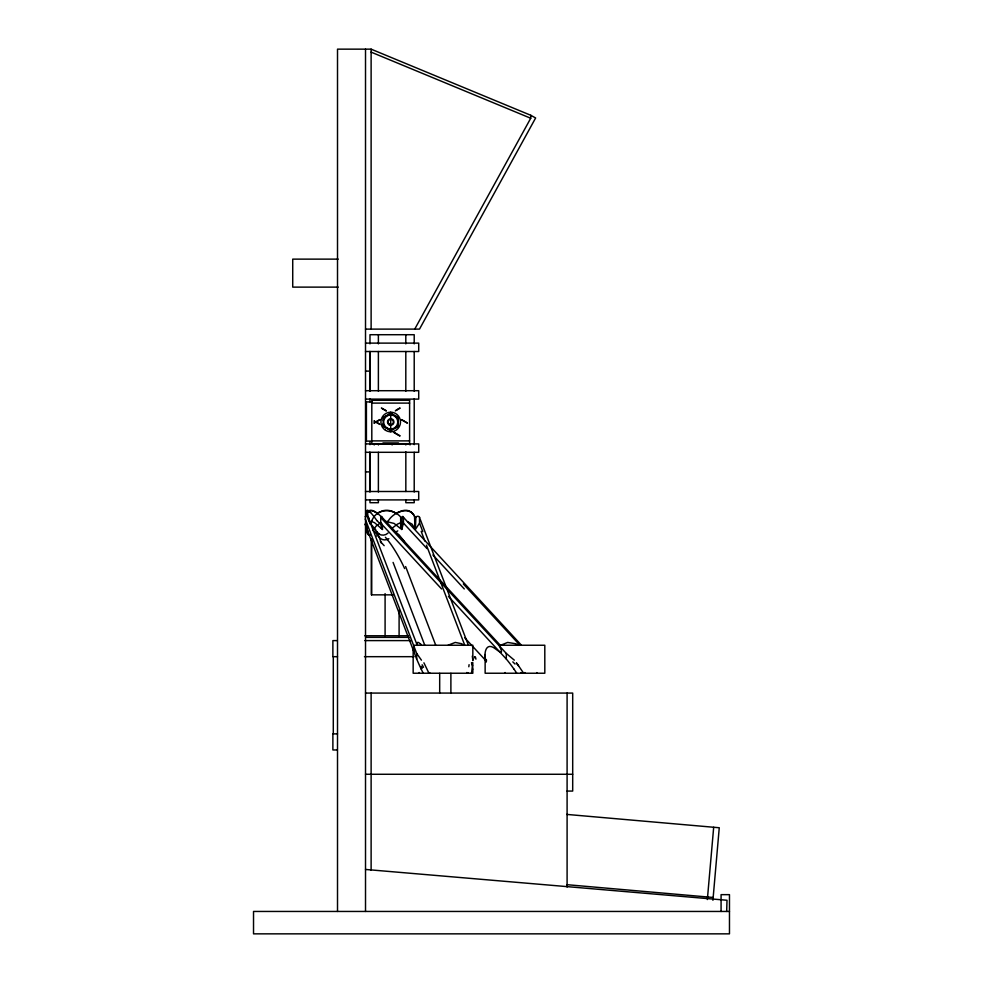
<?xml version="1.0" encoding="UTF-8"?>
<svg xmlns="http://www.w3.org/2000/svg" width="983" height="983" viewBox="0 0 983 983"><rect width="100%" height="100%" fill="white"/><g stroke="black" fill="none" stroke-linecap="round" stroke-linejoin="round"><path stroke-width="1.47" d="M371.537 594.85L371.537 538.917M413.167 647.392L413.155 673.232L472.835 673.232L472.811 669.128M485.135 654.531L485.135 673.232L544.815 673.232L544.803 645.241L499.143 645.241C504.918 657.332 498.86 650.955 493.269 647.392C484.914 642.968 483.992 655.17 485.688 660.465M726.67 911.45L727.015 900.256L365.516 869.451M366.905 516.456C366.794 505.545 378.172 512.548 381.785 517.574M472.786 662.53L471.545 673.232M707.355 899.556L713.683 827.256M712.921 900.268L719.261 827.747L566.675 814.403M386.024 521.469L394.085 523.435L401.74 529.468L401.949 517.513A2.58 0.983 -90 0 1 403.522 517.402L521.187 644.946M401.74 529.468L403.46 523.116L403.46 517.513M374.191 423.108L379.929 419.815M399.848 407.994L396.1 410.157M371.746 521.027C376.612 507.621 394.109 507.928 401.74 518.274M414.74 329.108L530.722 118.243L530.722 115.269L371.119 49.15L337.513 49.15L337.513 911.45M372.704 530.513L376.391 525.819L381.097 522.6M468.289 644.946L419.532 517.513L419.532 523.116L415.379 529.468L415.87 517.513M376.833 536.018L378.848 533.462M368.084 511.676L368.465 511.197A13.381 6.181 55.7 0 1 374.13 511.234L375.432 512.032M388.211 521.027C393.63 511.553 411.201 504.943 415.379 518.274M391.824 528.449L397.316 524.172L402.944 521.764M500.752 645.229L507.658 642.427L515.694 643.73A21.085 17.805 20.9 0 1 518.803 645.389M395.363 532.331L397.771 530.869M379.033 512.512L381.588 511.197A13.381 11.292 20.9 0 1 391.91 511.234M448.113 645.229L455.264 642.427L461.691 643.73A21.589 15.814 -42.7 0 1 463.693 645.389M374.068 422.887L379.794 419.569M383.235 417.677L390.706 413.351L398.201 417.591L398.189 426.315L390.706 430.64L383.235 426.315L383.235 417.677L390.644 413.302M395.301 410.943L399.934 408.252M383.235 426.315L384.095 425.811M397.329 418.18L398.189 417.677L390.706 413.351M393.114 429.178L395.866 427.593M396.579 427.249L395.768 427.716A7.631 7.631 0 0 0 398.189 423.513M398.09 512.512L400.855 511.197A13.381 9.793 -42.7 0 1 409.788 511.234L410.992 512.032M369.116 521.899L371.488 521.518L374.523 522.673L382.448 529.468L382.448 526.679M386.27 410.697L381.379 408.043L386.184 410.98M401.494 419.815L407.454 423.095L401.629 419.569M399.884 435.739L394.208 432.422M373.798 529.542L375.592 529.505M378.91 423.587L373.945 420.945L379.794 424.423M338.213 259.131L292.725 259.131L292.725 287.122L338.213 287.122M365.516 329.121L419.508 329.108L535.624 117.972L530.722 115.269M365.516 343.116L418.709 343.116L418.709 351.521L365.516 351.521M365.516 371.119L369.719 371.119M365.516 390.706L418.709 390.706L418.709 399.11L365.516 399.11M372.385 401.912L366.413 401.912L366.413 441.109L372.385 441.109M371.807 403.104L409.604 403.104M371.807 440.888L409.604 440.888M382.94 442.989L398.484 442.989M365.516 443.911L418.709 443.911L418.709 452.303L365.516 452.303M365.516 471.901L369.719 471.901M365.516 491.5L418.709 491.5L418.709 499.905L365.516 499.905M393.237 594.85L371.463 594.85L371.463 539.581M364.767 635.768L408.178 635.768M366.315 637.377L408.953 637.377M337.169 640.597L332.881 640.597L332.881 656.681L337.501 656.681M364.853 640.597L411.054 640.597M364.46 656.681L414.089 656.681M365.516 693.076L572.696 693.076L572.696 791.069L567.093 791.069M337.501 733.883L332.881 733.883L332.881 749.968L337.169 749.968M365.516 774.272L572.696 774.272M729.472 911.45L253.528 911.45L253.528 933.85L729.472 933.85L729.472 894.653L721.08 894.653L721.08 911.45M566.687 884.663L713.166 897.479M407.552 521.678L412.086 524.16L415.342 529.407M391.898 511.271L393.667 512.032M371.119 52.124L530.722 118.243M393.728 530.967L394.38 531.324M394.072 432.667L399.848 435.997M394.576 531.434L399.196 535.071L403.337 540.159M382.448 529.468L380.728 523.116L380.728 517.513L506.306 653.437L514.33 660.171M370.542 512.512L367.089 510.472L368.809 521.076M369.719 511.676L369.19 511.197A13.381 2.556 59.4 0 0 366.88 511.234L366.942 512.032M400.659 528.35L400.659 517.156M420.675 644.307L419.876 643.533A13.823 2.642 59.4 0 0 417.222 643.435M381.92 517.709L382.448 518.274L382.252 517.513A2.58 0.983 -90 0 0 380.667 517.402M463.325 583.951L519.909 645.204M403.46 523.116L427.003 548.6M432.889 554.965L464.283 588.952M382.252 517.513L500.212 645.204M516.48 662.812L523.644 673.232M380.728 523.116L441.564 588.952M448.42 596.386L506.306 659.04A65.812 30.399 55.7 0 1 513.974 669.128M374.511 531.324L379.082 537.037M380.347 541.535L384.169 545.676M464.713 637.77L486.167 660.994M385.422 537.271L388.027 540.453A48.695 22.498 55.7 0 1 391.394 545.024A75.359 34.81 55.7 0 1 404.64 568.579M421.437 660.171L416.681 653.437L365.197 518.926M513.998 669.128L516.775 673.232M368.809 518.274L368.318 517.513L417.05 644.86M365.185 523.902L365.959 525.106M366.733 526.298L367.261 527.085M414.298 515.94L414.138 515.67A22.769 16.674 -42.7 0 0 411.017 511.996M428.932 673.232L423.919 662.812M414.568 516.444L414.9 528.35M423.206 673.232L421.216 669.128M414.998 517.353L415.256 517.992M419.532 523.116L422.776 531.606M421.166 531.361L424.877 541.043M426.462 545.196L464.603 644.86M471.471 662.812L472.553 665.614M405.635 566.552L435.727 645.192M393.077 562.411L424.754 645.192M377.239 532.221L381.465 543.255M365.197 524.529L416.681 659.04A65.812 12.595 59.4 0 0 421.228 669.128M472.319 656.079L472.823 660.171M367.2 532.221L366.966 526.532A29.207 13.492 55.7 0 0 367.359 532.319M413.155 647.895L414.433 653.191L413.917 645.241L472.823 645.241L472.835 660.551M417.259 643.484L417.271 643.73A21.085 4.03 59.4 0 0 417.542 645.389M567.093 693.076L567.093 887.059M524.824 672.519L524.824 673.232M506.306 653.437L506.306 659.04M505.127 672.519L505.127 673.232M466.765 672.519L466.765 673.232M450.89 673.33L450.89 693.015M439.684 673.33L439.684 693.015M419.213 672.519L419.213 673.232M416.681 653.437L416.681 659.04M414.212 343.878L414.212 334.712L369.989 334.712L369.977 343.878M414.212 351.509L414.212 391.222M414.212 398.852L414.212 444.672M414.212 452.303L414.212 492.016M414.212 499.647L414.212 502.706L405.832 502.706L405.807 499.647M410.034 443.911L410.034 444.955M405.832 443.911L405.832 444.955M405.832 451.775L405.832 491.5M405.807 334.712L405.807 343.878M405.807 351.509L405.807 391.222M399.098 610.21L399.098 635.854M398.275 417.714L398.275 426.278M392.119 443.911L392.119 444.955M390.706 412.221L390.706 414.285M390.706 414.949L390.706 429.043M390.706 430.087L390.706 431.77M385.09 593.621L385.09 635.854M381.392 517.156L381.392 517.857M381.392 523.447L381.392 528.35M378.394 443.911L378.394 444.955M378.381 334.712L378.381 343.878M378.381 351.509L378.381 391.222M378.381 452.303L378.381 492.016M378.381 499.647L378.381 502.706L369.989 502.706L369.977 499.647M374.191 443.911L374.191 444.955M371.119 49.15L371.119 329.108M371.119 693.076L371.119 870.299M369.977 351.509L369.977 391.222M369.977 398.852L369.977 401.912M369.977 441.613L369.977 444.672M369.977 452.303L369.977 492.016M369.719 351.521L369.719 390.706M369.719 452.303L369.719 491.5M368.392 517.156L368.392 519.946M365.516 49.15L365.516 911.45M333.298 656.681L333.298 733.883M382.915 425.651A8.614 8.614 0 0 1 382.67 425.074M397.525 416.731A8.614 8.614 0 0 1 397.894 417.247M393.139 429.239A7.631 7.631 0 0 1 388.285 429.239M385.655 427.716A7.631 7.631 0 0 1 383.235 423.513M383.235 420.478A7.631 7.631 0 0 1 385.655 416.276M388.285 414.752A7.631 7.631 0 0 1 393.139 414.752M395.768 416.276A7.631 7.631 0 0 1 398.189 420.478M415.723 517.402A2.58 2.384 -90 0 1 419.68 517.402M388.187 520.99A7.778 6.746 -78 0 1 386.614 522.6M381.822 523.914A7.778 6.746 -78 0 1 377.411 520.879M370.493 512.364A30.301 5.8 59.4 0 1 377.239 521.088M367.323 513.814A22.769 4.35 59.4 0 1 366.917 511.996M365.074 516.775A2.58 2.384 -90 0 1 368.465 517.402M369.903 522.919A29.207 5.591 59.4 0 1 377.239 532.319M388.002 533.105A7.778 7.434 -68.5 0 1 377.128 532.307M475.391 657.074A31.382 13.701 -59.3 0 1 475.932 659.175M474.642 656.656A21.577 4.596 -75.5 0 1 475.207 658.401M467.908 672.605A72.816 53.34 -42.7 0 1 467.797 673.257M472.307 662.886A65.812 48.204 -42.7 0 1 472.774 669.128M388.875 538.696A7.839 7.52 -60.8 0 1 379.008 537.087M396.468 513.421A30.301 22.191 -42.7 0 1 398.029 512.364M420.601 644.111A30.547 5.849 59.4 0 1 421.51 645.131M421.191 666.413A31.382 7.483 61.8 0 1 422.334 668.17M422.125 664.778A21.577 11.182 73.4 0 1 423.513 667.322M469.088 664.668A31.382 8.921 -71.3 0 1 468.805 666.769M429.915 673.257A72.816 13.934 59.4 0 1 429.583 672.605M371.599 520.535A7.778 2.089 -83.8 0 1 369.866 523.865M375.42 511.996A22.769 10.518 55.7 0 1 377.607 513.642M366.905 516.567A30.301 13.995 55.7 0 1 367.482 512.364M370.112 535.084A7.778 3.76 -83 0 1 366.966 532.577M520.916 672.605A72.816 33.643 55.7 0 1 521.297 673.257M536.792 672.605A72.816 61.499 20.9 0 1 536.976 673.257M486.081 662.235A7.729 3.637 -84.5 0 1 485.651 661.387M403.546 540.453A48.695 41.139 20.9 0 1 405.696 544.091M369.067 535.035A7.778 2.113 -83.6 0 1 367.998 530.967M393.691 511.996A22.769 19.23 20.9 0 1 396.432 513.642M377.595 513.421A30.301 25.595 20.9 0 1 378.885 512.364M498.823 644.737A21.589 9.977 55.7 0 1 499.683 645.389M512.807 661.891A31.382 24.28 43.6 0 1 514.981 664.029M516.394 663.181A21.577 20.41 41 0 1 518.569 665.933M486.524 661.104A7.729 2.224 -84.9 0 1 486.315 659.458M409.604 400.302L371.807 400.302L371.807 443.689L409.604 443.689L409.604 400.302M389.219 424.201A2.654 2.654 0 0 0 393.36 422.186A2.654 2.654 0 0 0 389.551 419.606A2.654 2.654 0 0 0 389.219 424.201M388.998 424.717A3.219 3.219 0 0 0 393.925 422.112A3.219 3.219 0 0 0 389.207 419.151A3.219 3.219 0 0 0 388.998 424.717M385.508 430.296A9.793 9.793 0 0 0 400.499 422.358A9.793 9.793 0 0 0 386.122 413.339A9.793 9.793 0 0 0 385.508 430.296M386.958 427.986A7.065 7.065 0 0 0 397.771 422.26A7.065 7.065 0 0 0 387.4 415.748A7.065 7.065 0 0 0 386.958 427.986"/></g></svg>
